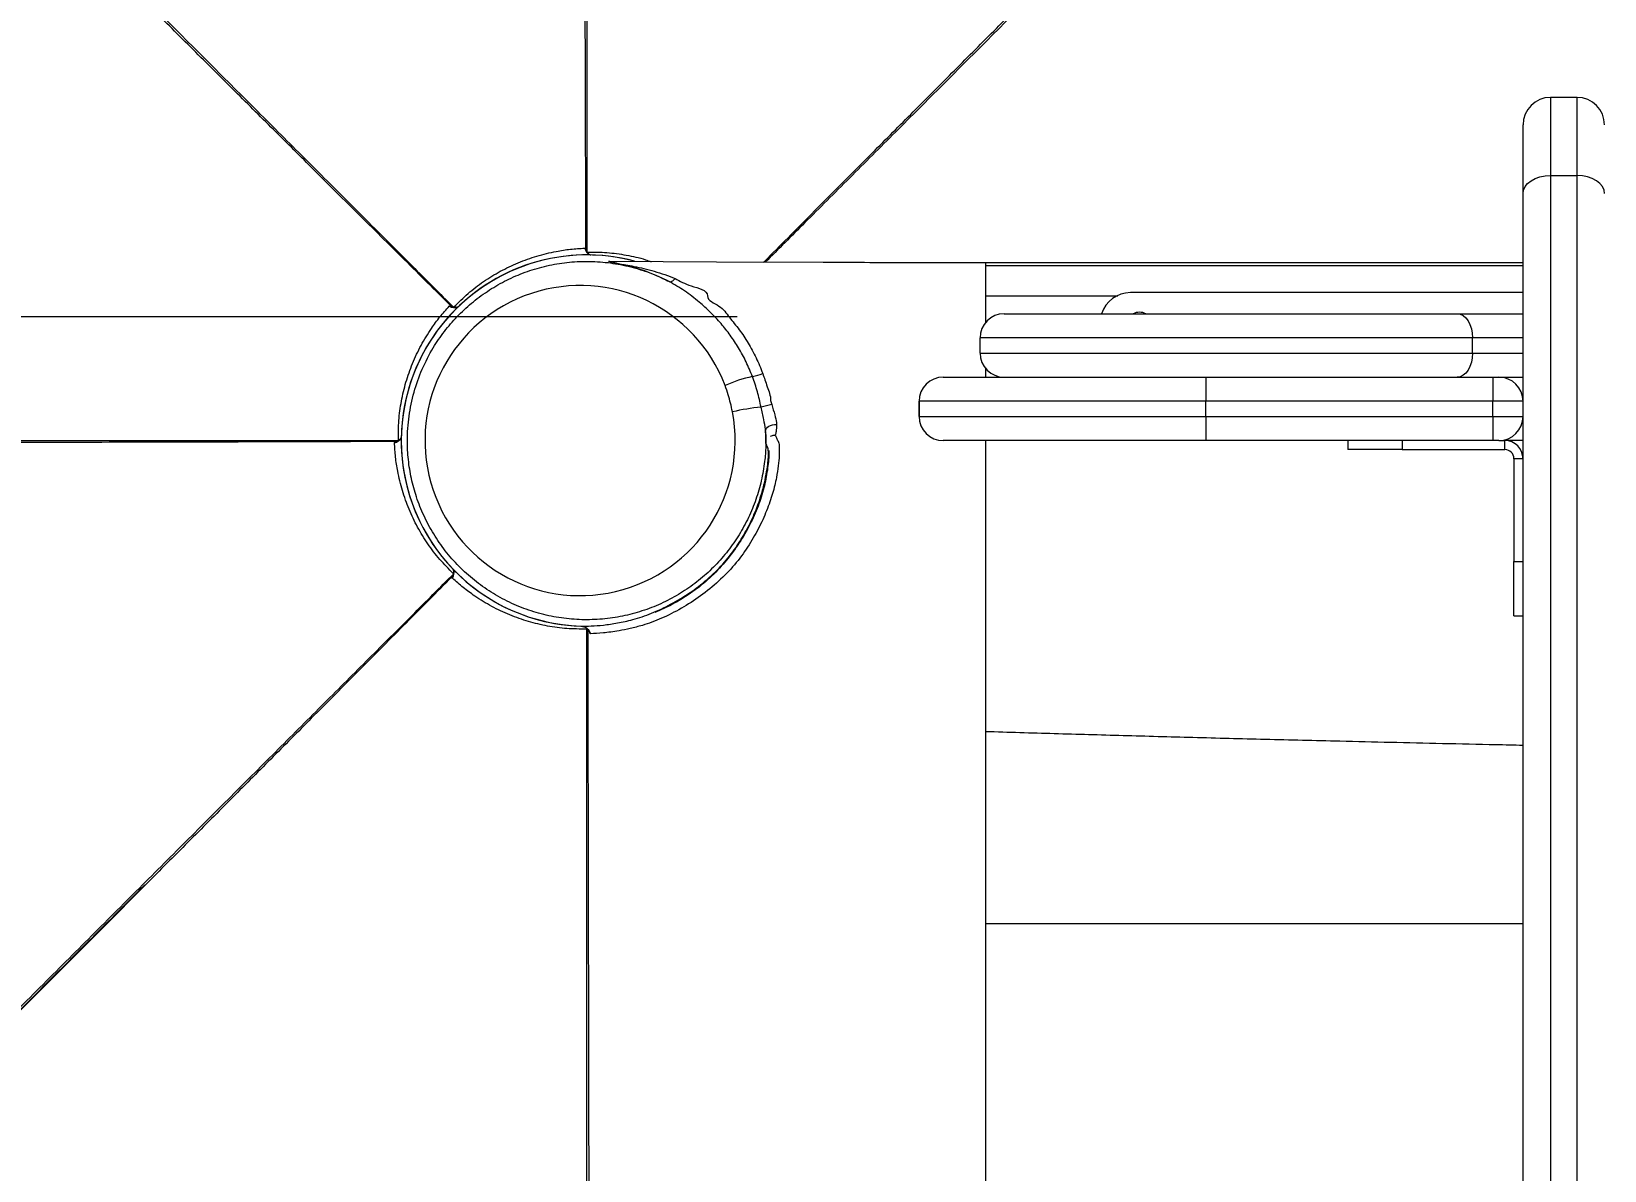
# Model space of a CAD drawing. Header units: millimetres. Extents: x -5906 to 5457, y -5155 to 4356.
# Drawn here: x -2089 to -1568, y 708 to 1085 of the extents above; entities that cross this region are included whole.
import ezdxf

# ---------------------------------------------------------------- set-up
doc = ezdxf.new("R2010")
doc.units = ezdxf.units.MM
for name, color, linetype in [('DIKOM_ОБЪЕКТ', 7, 'Continuous'), ('DIKOM_РАЗМЕР_ЗОНА', 7, 'Continuous'), ('DIKOM_РАЗМЕР_ОБЪЕКТА', 7, 'Continuous')]:
    doc.layers.add(name, color=color, linetype=linetype)
doc.styles.add('style1', font='arial.ttf', dxfattribs={"width": 0.8})
doc.dimstyles.new('1-50', dxfattribs={"dimtxt": 300, "dimasz": 200, "dimexe": 100, "dimexo": 0, "dimgap": 100, "dimtad": 1, "dimtxsty": 'style1', "dimcen": 200, "dimclrd": 7, "dimclre": 7, "dimclrt": 7, "dimadec": 1, "dimazin": 2, "dimtfac": 1, "dimtmove": 0, "dimatfit": 2, "dimfxl": 0, "dimlwd": 25, "dimlwe": 18, "dimarcsym": 0})

# ---------------------------------------------------------------- blocks, each defined once
blk = doc.blocks.new('*D12')
at = {"layer": 'Defpoints', "color": 0, "transparency": 16777216}
for p in [(-2655.47, 990.36), (3456.62, 117.08), (-2655.47, -4466.32)]:
    blk.add_point(p, dxfattribs=at)
at = {"layer": 'DIKOM_РАЗМЕР_ОБЪЕКТА', "color": 7, "lineweight": 18, "transparency": 16777216}
for p, q in [((-2655.47, 990.36), (-2655.47, -4566.32)), ((3456.62, 117.08), (3456.62, -4566.32))]:
    blk.add_line(p, q, dxfattribs=at)
at = {"layer": 'DIKOM_РАЗМЕР_ОБЪЕКТА', "color": 7, "lineweight": 25, "transparency": 16777216}
blk.add_line((3256.62, -4466.32), (-2455.47, -4466.32), dxfattribs=at)
at = {"layer": 'DIKOM_РАЗМЕР_ОБЪЕКТА', "color": 7, "transparency": 16777216}
for points in [[(-2455.47, -4432.98), (-2455.47, -4499.65), (-2655.47, -4466.32)], [(3256.62, -4432.98), (3256.62, -4499.65), (3456.62, -4466.32)]]:
    blk.add_solid(points, dxfattribs=at)
at = {"layer": 'DIKOM_РАЗМЕР_ОБЪЕКТА', "color": 7, "transparency": 16777216, "insert": (400.58, -4213.14), "char_height": 300, "attachment_point": 5, "style": 'style1'}
blk.add_mtext('6100', dxfattribs=at)
blk = doc.blocks.new('*D9')
at = {"layer": 'Defpoints', "color": 0, "transparency": 16777216}
for p in [(744.72, 2856.47), (-4941.75, -2428.92), (82.58, -2428.92)]:
    blk.add_point(p, dxfattribs=at)
at = {"layer": 'DIKOM_РАЗМЕР_ОБЪЕКТА', "color": 7, "lineweight": 18, "transparency": 16777216}
for p, q in [((744.72, 2856.47), (-5041.75, 2856.47)), ((82.58, -2428.92), (-5041.75, -2428.92))]:
    blk.add_line(p, q, dxfattribs=at)
at = {"layer": 'DIKOM_РАЗМЕР_ОБЪЕКТА', "color": 7, "lineweight": 25, "transparency": 16777216}
blk.add_line((-4941.75, 2656.47), (-4941.75, -2228.92), dxfattribs=at)
at = {"layer": 'DIKOM_РАЗМЕР_ОБЪЕКТА', "color": 7, "transparency": 16777216}
for points in [[(-4975.08, 2656.47), (-4908.41, 2656.47), (-4941.75, 2856.47)], [(-4975.08, -2228.92), (-4908.41, -2228.92), (-4941.75, -2428.92)]]:
    blk.add_solid(points, dxfattribs=at)
at = {"layer": 'DIKOM_РАЗМЕР_ОБЪЕКТА', "color": 7, "transparency": 16777216, "insert": (-5195.02, 213.77), "char_height": 300, "attachment_point": 5, "rotation": 90, "style": 'style1'}
blk.add_mtext('5300', dxfattribs=at)
blk = doc.blocks.new('*D10')
at = {"layer": 'Defpoints', "color": 0, "transparency": 16777216}
for p in [(394.72, 4356.47), (-5455.8, -3928.92), (81.76, -3928.92)]:
    blk.add_point(p, dxfattribs=at)
at = {"layer": 'DIKOM_РАЗМЕР_ЗОНА', "color": 7, "lineweight": 18, "transparency": 16777216}
for p, q in [((394.72, 4356.47), (-5555.8, 4356.47)), ((81.76, -3928.92), (-5555.8, -3928.92))]:
    blk.add_line(p, q, dxfattribs=at)
at = {"layer": 'DIKOM_РАЗМЕР_ЗОНА', "color": 7, "lineweight": 25, "transparency": 16777216}
blk.add_line((-5455.8, 4156.47), (-5455.8, -3728.92), dxfattribs=at)
at = {"layer": 'DIKOM_РАЗМЕР_ЗОНА', "color": 7, "transparency": 16777216}
for points in [[(-5489.13, 4156.47), (-5422.46, 4156.47), (-5455.8, 4356.47)], [(-5489.13, -3728.92), (-5422.46, -3728.92), (-5455.8, -3928.92)]]:
    blk.add_solid(points, dxfattribs=at)
at = {"layer": 'DIKOM_РАЗМЕР_ЗОНА', "color": 7, "transparency": 16777216, "insert": (-5709.07, 213.77), "char_height": 300, "attachment_point": 5, "rotation": 90, "style": 'style1'}
blk.add_mtext('8300', dxfattribs=at)

msp = doc.modelspace()

# ---------------------------------------------------------------- linework, layer by layer
at = {"layer": 'DIKOM_ОБЪЕКТ', "color": 7, "linetype": 'Continuous', "lineweight": 15}
for p, q in [((-1577.139, 1063.001), (-1585.939, 1063.001)), ((-1585.939, 1063.001), (-1585.939, 1037.145)), ((-1577.139, 1037.145), (-1577.139, 1063.001)), ((-1595.039, 1031.154), (-1595.039, 1053.901)), ((-1585.939, 1037.145), (-1585.939, 161.536)), ((-1585.939, 1037.145), (-1577.139, 1037.145)), ((-1577.139, 161.536), (-1577.139, 1037.145)), ((-1595.039, 167.526), (-1595.039, 1031.154)), ((-1905.75, 1013.071), (-1905.358, 1012.93)), ((-1904.86, 1011.786), (-1904.774, 1011.399)), ((-1897.459, 1008.639), (-1897.838, 1008.664)), ((-1773.039, 1008.162), (-1773.039, 1007.312)), ((-1773.039, 1007.312), (-1595.039, 1007.272)), ((-1773.039, 997.314), (-1729.227, 997.314)), ((-1773.039, 997.314), (-1773.039, 988.212)), ((-1595.039, 998.34), (-1725.039, 998.34)), ((-1855.277, 990.356), (-2655.468, 990.356)), ((-1950.606, 993.901), (-1950.229, 994.08)), ((-1949.068, 993.623), (-1948.733, 993.409)), ((-1766.848, 991.34), (-1616.819, 991.34)), ((-1616.819, 991.34), (-1595.039, 991.34)), ((-1611.746, 983.34), (-1774.848, 983.34)), ((-1774.848, 978.34), (-1774.848, 983.34)), ((-1611.746, 978.34), (-1611.746, 983.34)), ((-1595.039, 983.34), (-1611.746, 983.34)), ((-1774.848, 978.34), (-1611.746, 978.34)), ((-1611.746, 978.34), (-1595.039, 978.34)), ((-1787.039, 970.34), (-1700.039, 970.34)), ((-1773.039, 973.505), (-1773.039, 970.34)), ((-1700.039, 970.34), (-1605.039, 970.34)), ((-1700.039, 970.34), (-1700.039, 962.34)), ((-1605.039, 970.34), (-1603.039, 970.34)), ((-1605.039, 970.34), (-1605.039, 962.34)), ((-1603.039, 970.34), (-1595.039, 970.34)), ((-1795.039, 962.34), (-1795.039, 957.34)), ((-1795.039, 957.34), (-1795.039, 962.34)), ((-1700.039, 962.34), (-1795.039, 962.34)), ((-1605.039, 962.34), (-1700.039, 962.34)), ((-1700.039, 957.34), (-1700.039, 962.34)), ((-1595.039, 962.34), (-1605.039, 962.34)), ((-1605.039, 957.34), (-1605.039, 962.34)), ((-1795.039, 957.34), (-1700.039, 957.34)), ((-1700.039, 957.34), (-1605.039, 957.34)), ((-1700.039, 957.34), (-1700.039, 949.34)), ((-1605.039, 957.34), (-1595.039, 957.34)), ((-1605.039, 957.34), (-1605.039, 949.34)), ((-1968.769, 948.629), (-1968.629, 949.021)), ((-1967.485, 949.519), (-1967.097, 949.605)), ((-1700.039, 949.34), (-1787.039, 949.34)), ((-1605.039, 949.34), (-1700.039, 949.34)), ((-1653.039, 949.34), (-1653.039, 946.34)), ((-1635.039, 949.34), (-1635.039, 946.34)), ((-1603.039, 949.34), (-1605.039, 949.34)), ((-1603.039, 949.34), (-1601.039, 949.34)), ((-1601.039, 946.34), (-1601.039, 949.34)), ((-1595.039, 949.34), (-1601.039, 949.34)), ((-1844.986, 946.043), (-1844.993, 946.087)), ((-1635.039, 946.34), (-1653.039, 946.34)), ((-1635.039, 946.34), (-1601.039, 946.34)), ((-1595.039, 943.34), (-1598.039, 943.34)), ((-1598.039, 943.34), (-1598.039, 909.34)), ((-1598.039, 891.34), (-1598.039, 909.34)), ((-1598.039, 909.34), (-1595.039, 909.34)), ((-1949.6, 903.773), (-1949.778, 904.15)), ((-1949.322, 905.311), (-1949.108, 905.646)), ((-1949.221, 905.251), (-1949.322, 905.311)), ((-1598.039, 891.34), (-1595.039, 891.34)), ((-1773.039, 789.34), (-1595.039, 789.34))]:
    msp.add_line(p, q, dxfattribs=at)
at = {"layer": 'DIKOM_ОБЪЕКТ', "color": 7, "linetype": 'Continuous', "lineweight": 15, "flags": 128}
for points in [[(-1595.039, 1031.154), (-1594.864, 1032.323), (-1594.346, 1033.447), (-1593.505, 1034.482), (-1592.373, 1035.39), (-1590.994, 1036.135), (-1589.421, 1036.689), (-1587.714, 1037.03), (-1585.939, 1037.145)], [(-1568.039, 1031.154), (-1568.214, 1032.323), (-1568.731, 1033.447), (-1569.572, 1034.482), (-1570.704, 1035.39), (-1572.083, 1036.135), (-1573.656, 1036.689), (-1575.363, 1037.03), (-1577.139, 1037.145)], [(-1826.805, 1008.321), (-1862.132, 1008.478), (-1897.459, 1008.639)], [(-1595.039, 1008.162), (-1630.039, 1008.162), (-1646.485, 1008.162), (-1702.485, 1008.162), (-1758.485, 1008.162), (-1772.485, 1008.162)], [(-1877.825, 1002.032), (-1877.62, 1001.965), (-1877.39, 1001.957), (-1877.14, 1002.007), (-1876.875, 1002.116), (-1876.601, 1002.279), (-1876.324, 1002.494), (-1876.049, 1002.756), (-1875.783, 1003.06)], [(-1616.819, 991.34), (-1615.829, 991.187), (-1614.877, 990.731), (-1614, 989.992), (-1613.232, 988.997), (-1612.601, 987.785), (-1612.132, 986.402), (-1611.843, 984.901), (-1611.746, 983.34)], [(-1611.746, 978.34), (-1611.843, 976.78), (-1612.132, 975.279), (-1612.601, 973.896), (-1613.232, 972.683), (-1614, 971.688), (-1614.877, 970.949), (-1615.829, 970.494), (-1616.819, 970.34)], [(-1845.867, 952.395), (-1845.812, 952.869), (-1845.608, 953.328), (-1845.265, 953.746), (-1844.801, 954.104), (-1844.239, 954.384), (-1843.607, 954.57), (-1842.938, 954.654), (-1842.266, 954.631)], [(-2051.119, 802.291), (-2065.172, 788.186), (-2079.306, 774.005), (-2093.483, 759.783)]]:
    msp.add_lwpolyline(points, dxfattribs=at)
at = {"layer": 'DIKOM_ОБЪЕКТ', "color": 7, "linetype": 'Continuous', "lineweight": 15}
for centre, radius, start, end in [((-1585.939, 1053.901), 9.1, 90, 180), ((-1577.139, 1053.901), 9.1, 0, 90), ((-1905.039, 949.34), 61.489, 75.13344, 180), ((-1905.039, 949.34), 61.489, 75.1044, 268.15381), ((-1902.821, 1013.539), 2.966, 189.08658, 246.38645), ((-1725.039, 988.34), 10, 90, 162.5424), ((-1948.866, 996.303), 2.966, 234.07649, 291.39471), ((-1766.848, 983.34), 8, 90, 180), ((-1722.039, 987.34), 4.5, 62.73396, 117.26604), ((-1766.848, 978.34), 8, 180, 270), ((-1840.68, 925.362), 46.166, 101.91901, 113.79003), ((-1853.37, 986.468), 16.245, 281.19913, 293.82773), ((-1787.039, 962.34), 8, 90, 180), ((-1603.039, 962.34), 8, 0, 90), ((-1837.763, 871.161), 89.776, 96.14134, 102.26894), ((-1835.061, 918.198), 43.98, 101.48173, 106.24838), ((-1787.039, 957.34), 8, 180, 270), ((-1603.039, 957.34), 8, 270, 0), ((-1969.236, 951.556), 2.964, 279.06676, 336.40679), ((-1905.039, 949.34), 61.489, 180, 268.15381), ((-1601.039, 943.34), 6, 0, 90), ((-1601.039, 943.34), 3, 0, 90), ((-1952.001, 905.513), 2.965, 324.0725, 21.39497)]:
    msp.add_arc(centre, radius, start, end, dxfattribs=at)
msp.add_ellipse((-1907.296, 949.34), major_axis=(51.351, 0), ratio=0.9999981, start_param=0.3636415, end_param=6.4701759, dxfattribs=at)
for points, knots in [([(-1905.039, 1617.192), (-1905.039, 1612.335), (-1905.039, 1602.548), (-1905.039, 1586.783), (-1905.039, 1570.099), (-1905.039, 1552.441), (-1905.039, 1533.858), (-1905.039, 1514.381), (-1905.039, 1494.058), (-1905.039, 1472.94), (-1905.039, 1451.09), (-1905.039, 1428.576), (-1905.039, 1405.474), (-1905.039, 1381.867), (-1905.039, 1357.841), (-1905.039, 1333.489), (-1905.039, 1308.905), (-1905.039, 1284.185), (-1905.039, 1259.426), (-1905.039, 1234.724), (-1905.039, 1210.175), (-1905.039, 1185.868), (-1905.039, 1162.03), (-1905.039, 1138.737), (-1905.039, 1116.054), (-1905.039, 1093.908), (-1905.039, 1072.354), (-1905.039, 1051.458), (-1905.039, 1031.221), (-1905.039, 1018.202), (-1905.039, 1011.741)], [0, 0, 0, 0, 0.03337254, 0.06725844, 0.1016325, 0.13646653, 0.17172949, 0.20738756, 0.24340452, 0.27974129, 0.31635687, 0.35320809, 0.3902499, 0.4274361, 0.46471903, 0.50205058, 0.53938217, 0.57666513, 0.61385123, 0.65089309, 0.6877443, 0.72435988, 0.76069665, 0.79607992, 0.83111747, 0.86577499, 0.9000202, 0.93382359, 0.96715827, 1, 1, 1, 1]), ([(-2377.281, 1421.583), (-2373.847, 1418.149), (-2366.927, 1411.228), (-2355.779, 1400.081), (-2343.981, 1388.283), (-2331.495, 1375.797), (-2318.355, 1362.657), (-2304.583, 1348.885), (-2290.212, 1334.514), (-2275.28, 1319.581), (-2259.829, 1304.131), (-2243.91, 1288.211), (-2227.574, 1271.876), (-2210.881, 1255.183), (-2193.893, 1238.194), (-2176.673, 1220.975), (-2159.289, 1203.591), (-2141.81, 1186.111), (-2124.303, 1168.604), (-2106.836, 1151.137), (-2089.477, 1133.778), (-2072.289, 1116.59), (-2055.433, 1099.735), (-2038.963, 1083.264), (-2022.923, 1067.225), (-2007.264, 1051.565), (-1992.023, 1036.324), (-1977.247, 1021.549), (-1962.937, 1007.239), (-1953.731, 998.033), (-1949.162, 993.464)], [0, 0, 0, 0, 0.0333724, 0.0672584, 0.1016325, 0.1364663, 0.1717294, 0.2073875, 0.2434044, 0.2797411, 0.3163569, 0.353208, 0.3902498, 0.4274359, 0.4647188, 0.5020504, 0.5393821, 0.576665, 0.6138511, 0.650893, 0.6877441, 0.7243597, 0.7606965, 0.7960797, 0.8311174, 0.8657748, 0.90002, 0.9338235, 0.9671581, 1, 1, 1, 1]), ([(-1432.796, 1421.583), (-1436.23, 1418.149), (-1443.151, 1411.228), (-1454.298, 1400.081), (-1466.096, 1388.283), (-1478.582, 1375.797), (-1491.722, 1362.657), (-1505.494, 1348.885), (-1519.865, 1334.514), (-1534.798, 1319.581), (-1550.248, 1304.131), (-1566.168, 1288.211), (-1582.503, 1271.876), (-1599.196, 1255.183), (-1616.185, 1238.194), (-1633.404, 1220.975), (-1650.788, 1203.591), (-1668.268, 1186.111), (-1685.775, 1168.604), (-1703.242, 1151.137), (-1720.601, 1133.778), (-1737.789, 1116.59), (-1754.644, 1099.735), (-1771.115, 1083.264), (-1787.154, 1067.225), (-1802.816, 1051.564), (-1818.049, 1036.33), (-1832.453, 1021.926), (-1841.618, 1012.761), (-1845.973, 1008.406)], [0, 0, 0, 0, 0.0346035, 0.0697393, 0.1053812, 0.1415001, 0.1780636, 0.2150371, 0.2523824, 0.2900596, 0.3280257, 0.3662362, 0.4046443, 0.4432021, 0.4818602, 0.5205688, 0.5592773, 0.5979354, 0.6364931, 0.6749013, 0.7131117, 0.751078, 0.7887551, 0.8254432, 0.8617732, 0.8977092, 0.9332174, 0.9682677, 1, 1, 1, 1]), ([(-1905.358, 1012.93), (-1905.38, 1020.054), (-1905.425, 1034.307), (-1905.491, 1056.372), (-1905.548, 1077.608), (-1905.599, 1097.931), (-1905.646, 1117.243), (-1905.68, 1136.819), (-1905.724, 1149.962), (-1905.724, 1156.61), (-1905.724, 1156.614)], [0, 0, 0, 0, 0.15776526, 0.31563333, 0.47340465, 0.60481387, 0.73622288, 0.86801666, 0.99992348, 1, 1, 1, 1]), ([(-1950.229, 994.08), (-1955.282, 999.101), (-1965.392, 1009.148), (-1981.041, 1024.704), (-1996.098, 1039.679), (-2010.504, 1054.014), (-2024.196, 1067.635), (-2038.05, 1081.46), (-2047.406, 1090.704), (-2052.085, 1095.418), (-2052.088, 1095.42)], [0, 0, 0, 0, 0.1577647, 0.3156332, 0.4734046, 0.6048139, 0.7362234, 0.8680166, 0.9999238, 1, 1, 1, 1]), ([(-1846.507, 1008.409), (-1846.056, 1008.862), (-1840.558, 1014.395), (-1829.655, 1025.363), (-1814.704, 1040.395), (-1800.365, 1054.807), (-1786.74, 1068.493), (-1772.935, 1082.367), (-1763.641, 1091.673), (-1758.961, 1096.387), (-1758.959, 1096.39)], [0, 0, 0, 0, 0.0164717, 0.2008238, 0.3850633, 0.5385172, 0.6919716, 0.8458747, 0.999911, 1, 1, 1, 1]), ([(-1949.068, 993.623), (-1947.536, 995.136), (-1944.473, 998.164), (-1939.3, 1002.083), (-1933.754, 1005.505), (-1927.838, 1008.336), (-1921.629, 1010.558), (-1915.813, 1011.969), (-1910.501, 1012.79), (-1907.334, 1012.977), (-1905.75, 1013.071)], [0, 0, 0, 0, 0.1337419, 0.2675184, 0.4012603, 0.536243, 0.6712618, 0.8062439, 0.9030953, 1, 1, 1, 1]), ([(-1904.427, 1011.15), (-1904.566, 1011.262), (-1904.925, 1011.554), (-1905.285, 1012.191), (-1905.333, 1012.684), (-1905.358, 1012.93)], [0, 0, 0, 0, 0.239009, 0.6193218, 1, 1, 1, 1]), ([(-1905.039, 1011.741), (-1905.039, 1011.741), (-1905.039, 1011.741), (-1904.949, 1011.764), (-1904.86, 1011.786)], [0, 0, 0, 0, 0.0000991, 1, 1, 1, 1]), ([(-1904.86, 1011.786), (-1902.706, 1011.776), (-1898.397, 1011.755), (-1891.98, 1010.832), (-1887.072, 1009.785), (-1884.395, 1008.81), (-1883.757, 1008.577)], [0, 0, 0, 0, 0.3018124, 0.6037023, 0.9055138, 1, 1, 1, 1]), ([(-1903.761, 1010.762), (-1903.842, 1010.784), (-1904.108, 1010.856), (-1904.35, 1011.035), (-1904.431, 1011.113), (-1904.447, 1011.128)], [0, 0, 0, 0, 0.2606311, 0.8543514, 1, 1, 1, 1]), ([(-1845.867, 952.395), (-1845.822, 950.731), (-1845.732, 947.402), (-1846.166, 941.922), (-1847.187, 936.011), (-1848.987, 929.778), (-1851.444, 923.774), (-1854.554, 918.084), (-1858.254, 912.768), (-1862.521, 907.86), (-1867.329, 903.443), (-1872.61, 899.561), (-1878.318, 896.255), (-1884.405, 893.601), (-1890.792, 891.627), (-1897.399, 890.365), (-1904.153, 889.874), (-1910.968, 890.152), (-1917.73, 891.203), (-1924.347, 893.05), (-1930.738, 895.653), (-1936.783, 898.968), (-1942.389, 902.973), (-1947.498, 907.588), (-1952.024, 912.732), (-1955.894, 918.343), (-1959.092, 924.317), (-1961.545, 930.485), (-1963.248, 936.747), (-1964.259, 943.005), (-1964.637, 949.931), (-1964.114, 957.446), (-1962.472, 965.393), (-1959.755, 973.02), (-1956.288, 979.743), (-1952.313, 985.542), (-1948.078, 990.476), (-1943.313, 994.945), (-1938.053, 998.868), (-1932.37, 1002.205), (-1926.316, 1004.92), (-1919.947, 1006.939), (-1913.345, 1008.243), (-1906.601, 1008.805), (-1899.796, 1008.575), (-1893.016, 1007.57), (-1887.093, 1005.974), (-1882.028, 1004.09), (-1879.226, 1002.718), (-1877.825, 1002.032)], [0, 0, 0, 0, 0.0158086, 0.0316173, 0.0521445, 0.0727372, 0.0932662, 0.1139122, 0.1346225, 0.1552708, 0.1763552, 0.1975037, 0.2185908, 0.2402574, 0.2619916, 0.2836601, 0.3058159, 0.3280417, 0.3501975, 0.3725257, 0.3949257, 0.4172512, 0.4393364, 0.4614938, 0.4835755, 0.5051081, 0.5267121, 0.5482422, 0.5682754, 0.5883687, 0.6084011, 0.6340507, 0.6597007, 0.6853431, 0.7109867, 0.7317732, 0.7526236, 0.7734125, 0.7946726, 0.8159977, 0.83726, 0.8591016, 0.8810101, 0.9028528, 0.9251051, 0.9474279, 0.9696793, 0.9848394, 1, 1, 1, 1]), ([(-1877.825, 1002.032), (-1879.992, 1003.062), (-1884.324, 1005.123), (-1889.406, 1006.665), (-1892.647, 1007.433), (-1894.05, 1007.719), (-1894.779, 1007.864), (-1894.828, 1007.888), (-1895.035, 1007.985), (-1896.236, 1008.3), (-1897.283, 1008.538), (-1897.838, 1008.664)], [0, 0, 0, 0, 0.1148084, 0.2295836, 0.277924, 0.3074679, 0.3252054, 0.3609363, 0.3968449, 0.6800842, 1, 1, 1, 1]), ([(-1897.814, 1008.662), (-1897.818, 1008.662), (-1897.826, 1008.663), (-1897.834, 1008.664), (-1897.838, 1008.664)], [0, 0, 0, 0, 0.4940944, 1, 1, 1, 1]), ([(-1897.838, 1008.664), (-1897.835, 1008.664), (-1897.831, 1008.664), (-1897.827, 1008.663), (-1897.825, 1008.663)], [0, 0, 0, 0, 0.6817341, 1, 1, 1, 1]), ([(-1897.459, 1008.639), (-1896.821, 1008.496), (-1895.613, 1008.225), (-1894.886, 1008.026), (-1894.1, 1007.791), (-1894.1, 1007.791), (-1894.1, 1007.791)], [0, 0, 0, 0, 0.4760873, 0.9012327, 0.9999988, 1, 1, 1, 1]), ([(-1894.1, 1007.791), (-1894.1, 1007.791), (-1894.1, 1007.791), (-1893.932, 1007.771), (-1893.35, 1007.69), (-1891.786, 1007.458), (-1888.224, 1006.831), (-1882.737, 1005.581), (-1878.101, 1003.9), (-1875.783, 1003.06)], [0, 0, 0, 0, 0.0000025, 0.014572, 0.0622581, 0.14768, 0.2930847, 0.6465103, 1, 1, 1, 1]), ([(-1773.042, 1008.162), (-1777.072, 1008.169), (-1785.808, 1008.185), (-1799.19, 1008.219), (-1813.133, 1008.264), (-1822.247, 1008.302), (-1826.805, 1008.321)], [0, 0, 0, 0, 0.2220951, 0.4813976, 0.7407013, 1, 1, 1, 1]), ([(-1773.039, 1008.162), (-1773.039, 1008.162), (-1773.04, 1008.162), (-1773.041, 1008.162), (-1773.042, 1008.162)], [0, 0, 0, 0, 0.3333079, 1, 1, 1, 1]), ([(-1772.485, 1008.162), (-1772.486, 1008.162), (-1772.67, 1008.162), (-1772.855, 1008.162), (-1773.039, 1008.162)], [0, 0, 0, 0, 0.003876, 1, 1, 1, 1]), ([(-1773.039, 1007.312), (-1773.039, 1007.264), (-1773.039, 1007.168), (-1773.039, 1006.556), (-1773.039, 1005.62), (-1773.039, 1004.367), (-1773.039, 1002.849), (-1773.039, 1001.125), (-1773.039, 999.255), (-1773.039, 997.961), (-1773.039, 997.314)], [0, 0, 0, 0, 0.1250053, 0.25, 0.3749971, 0.4999993, 0.6250022, 0.7499994, 0.8749949, 1, 1, 1, 1]), ([(-1850.215, 970.532), (-1850.882, 972.166), (-1852.223, 975.447), (-1854.73, 980.004), (-1857.52, 984.245), (-1860.61, 988.171), (-1864.038, 991.849), (-1868.117, 995.491), (-1872.707, 999.077), (-1876.105, 1001.039), (-1877.825, 1002.032)], [0, 0, 0, 0, 0.1209917, 0.2430109, 0.3570619, 0.4711167, 0.5885464, 0.7059786, 0.8512584, 1, 1, 1, 1]), ([(-1875.783, 1003.06), (-1874.261, 1002.162), (-1871.183, 1000.347), (-1865.106, 999.281), (-1865.106, 997.314), (-1865.106, 997.314)], [0, 0, 0, 0, 0.4947677, 0.9999974, 1, 1, 1, 1]), ([(-1865.106, 997.314), (-1865.106, 997.314), (-1865.106, 995.632), (-1860.689, 994.227), (-1857.935, 990.111), (-1854.484, 986.113), (-1851.58, 981.607), (-1848.915, 976.799), (-1847.512, 973.343), (-1846.807, 971.607)], [0, 0, 0, 0, 0.0000009, 0.1607505, 0.3215022, 0.4868299, 0.6521525, 0.8253237, 1, 1, 1, 1]), ([(-1967.485, 949.519), (-1967.472, 951.673), (-1967.446, 955.98), (-1966.56, 962.409), (-1965.058, 968.75), (-1962.877, 974.935), (-1960.057, 980.896), (-1956.943, 986.006), (-1953.767, 990.344), (-1951.66, 992.715), (-1950.606, 993.901)], [0, 0, 0, 0, 0.1337421, 0.2675186, 0.4012604, 0.5362431, 0.6712613, 0.8062438, 0.9030953, 1, 1, 1, 1]), ([(-1948.313, 993.479), (-1948.49, 993.46), (-1948.95, 993.412), (-1949.655, 993.609), (-1950.038, 993.923), (-1950.229, 994.08)], [0, 0, 0, 0, 0.2389907, 0.6193117, 1, 1, 1, 1]), ([(-1949.162, 993.464), (-1949.162, 993.464), (-1949.162, 993.554), (-1949.115, 993.588), (-1949.068, 993.623)], [0, 0, 0, 0, 0.0001108, 1, 1, 1, 1]), ([(-1947.309, 993.812), (-1947.467, 993.717), (-1947.791, 993.524), (-1948.176, 993.451), (-1948.289, 993.449), (-1948.311, 993.449)], [0, 0, 0, 0, 0.4333612, 0.8883442, 1, 1, 1, 1]), ([(-1847.367, 960.422), (-1847.552, 961.277), (-1847.921, 962.989), (-1848.755, 966.391), (-1849.63, 968.873), (-1850.215, 970.532)], [0, 0, 0, 0, 0.24886651, 0.49800809, 1, 1, 1, 1]), ([(-1846.807, 971.607), (-1846.338, 970.139), (-1845.396, 967.193), (-1844.187, 964.216), (-1844.187, 962.648), (-1844.187, 962.648)], [0, 0, 0, 0, 0.4985095, 0.9999936, 1, 1, 1, 1]), ([(-1856.84, 958.886), (-1857.255, 960.782), (-1857.902, 963.744), (-1858.932, 966.583), (-1859.303, 967.605)], [0, 0, 0, 0, 0.6401697, 1, 1, 1, 1]), ([(-1845.867, 952.395), (-1845.887, 952.648), (-1845.98, 953.845), (-1846.503, 956.508), (-1847.06, 959.032), (-1847.367, 960.422)], [0, 0, 0, 0, 0.10749468, 0.50869732, 1, 1, 1, 1]), ([(-1844.187, 962.648), (-1844.187, 962.648), (-1844.187, 962.185), (-1844.001, 961.742), (-1843.816, 961.298)], [0, 0, 0, 0, 0.0000429, 1, 1, 1, 1]), ([(-1843.816, 961.298), (-1843.478, 960.142), (-1842.85, 957.997), (-1842.316, 955.802), (-1842.275, 954.843), (-1842.266, 954.631)], [0, 0, 0, 0, 0.47639451, 0.8841407, 1, 1, 1, 1]), ([(-1842.266, 954.631), (-1842.283, 953.792), (-1842.307, 952.543), (-1842.486, 951.627), (-1842.568, 951.325), (-1842.693, 951.265), (-1842.693, 951.265), (-1842.693, 951.265)], [0, 0, 0, 0, 0.4580327, 0.6817854, 0.9053453, 0.999993, 1, 1, 1, 1]), ([(-2572.89, 949.34), (-2568.034, 949.34), (-2558.246, 949.34), (-2542.482, 949.34), (-2525.797, 949.34), (-2508.139, 949.34), (-2489.557, 949.34), (-2470.08, 949.34), (-2449.756, 949.34), (-2428.639, 949.34), (-2406.788, 949.34), (-2384.274, 949.34), (-2361.173, 949.34), (-2337.565, 949.34), (-2313.54, 949.34), (-2289.188, 949.34), (-2264.604, 949.34), (-2239.884, 949.34), (-2215.125, 949.34), (-2190.423, 949.34), (-2165.873, 949.34), (-2141.566, 949.34), (-2117.729, 949.34), (-2094.436, 949.34), (-2071.753, 949.34), (-2049.606, 949.34), (-2028.053, 949.34), (-2007.157, 949.34), (-1986.919, 949.34), (-1973.9, 949.34), (-1967.439, 949.34)], [0, 0, 0, 0, 0.03337251, 0.06725857, 0.10163262, 0.13646652, 0.17172937, 0.20738759, 0.24340455, 0.27974132, 0.31635698, 0.35320787, 0.39024993, 0.42743596, 0.46471898, 0.50205046, 0.53938204, 0.57666491, 0.61385109, 0.65089304, 0.68774426, 0.72435974, 0.76069678, 0.79607969, 0.83111742, 0.86577508, 0.90002012, 0.93382347, 0.96715827, 1, 1, 1, 1]), ([(-1968.629, 949.021), (-1975.753, 948.999), (-1990.005, 948.954), (-2012.071, 948.888), (-2033.306, 948.831), (-2053.63, 948.78), (-2072.941, 948.735), (-2092.519, 948.691), (-2105.659, 948.672), (-2112.309, 948.655), (-2112.313, 948.655)], [0, 0, 0, 0, 0.1577649, 0.3156343, 0.4734038, 0.604814, 0.7362233, 0.8680164, 0.9999227, 1, 1, 1, 1]), ([(-1949.322, 905.311), (-1950.835, 906.842), (-1953.862, 909.906), (-1957.782, 915.079), (-1961.204, 920.625), (-1964.035, 926.541), (-1966.256, 932.75), (-1967.667, 938.566), (-1968.489, 943.878), (-1968.676, 947.045), (-1968.769, 948.629)], [0, 0, 0, 0, 0.1337417, 0.2675185, 0.4012601, 0.536243, 0.6712615, 0.8062436, 0.9030951, 1, 1, 1, 1]), ([(-1966.849, 949.952), (-1966.961, 949.813), (-1967.252, 949.454), (-1967.89, 949.094), (-1968.382, 949.046), (-1968.629, 949.021)], [0, 0, 0, 0, 0.2390347, 0.6193343, 1, 1, 1, 1]), ([(-1967.439, 949.34), (-1967.439, 949.34), (-1967.439, 949.43), (-1967.462, 949.475), (-1967.485, 949.519)], [0, 0, 0, 0, 0.0001108, 1, 1, 1, 1]), ([(-1841.998, 949.587), (-1841.998, 949.587), (-1841.998, 949.587), (-1841.475, 948.968), (-1841.345, 947.154), (-1841.324, 944.434), (-1841.615, 941.042), (-1842.248, 936.873), (-1843.445, 931.901), (-1845.422, 926.146), (-1848.141, 920.13), (-1851.657, 914.07), (-1856.031, 908.134), (-1861.341, 902.639), (-1867.332, 897.788), (-1873.736, 893.655), (-1880.29, 890.343), (-1885.999, 888.257), (-1890.706, 887.048), (-1895.137, 886.165), (-1899.789, 885.575), (-1902.532, 885.432), (-1903.904, 885.36)], [0, 0, 0, 0, 0.0000003, 0.0470275, 0.0942676, 0.1417203, 0.1892144, 0.2364557, 0.2934884, 0.3507173, 0.4080165, 0.4652393, 0.522267, 0.5795203, 0.6369899, 0.6945297, 0.7519677, 0.8091949, 0.8466221, 0.8840496, 0.9420267, 1, 1, 1, 1]), ([(-1844.978, 946.044), (-1845, 946.262), (-1845.055, 946.808), (-1845.351, 947.452), (-1845.494, 948.231), (-1845.702, 948.159), (-1845.734, 948.163), (-1845.746, 948.757), (-1845.76, 949.629), (-1845.786, 950.819), (-1845.84, 951.87), (-1845.867, 952.395)], [0, 0, 0, 0, 0.0675129, 0.1690499, 0.8292399, 0.8743372, 0.9193648, 0.9396705, 0.959988, 0.9799954, 1, 1, 1, 1]), ([(-1844.231, 950.746), (-1844.231, 950.746), (-1844.24, 950.741), (-1844.2, 950.765), (-1844.09, 950.827), (-1843.809, 950.962), (-1843.325, 951.133), (-1842.893, 951.137), (-1842.667, 951.14)], [0, 0, 0, 0, 0.0073401, 0.0916382, 0.1913308, 0.3476977, 0.6598101, 1, 1, 1, 1]), ([(-1842.693, 951.265), (-1842.693, 951.265), (-1842.693, 951.265), (-1842.505, 950.806), (-1842.353, 950.44), (-1842.198, 950.069), (-1841.998, 949.587), (-1841.998, 949.587), (-1841.998, 949.587)], [0, 0, 0, 0, 0.0000005, 0.1550691, 0.4835172, 0.8119733, 0.9999994, 1, 1, 1, 1]), ([(-1773.039, 949.34), (-1773.039, 949.293), (-1773.039, 949.061), (-1773.039, 947.858), (-1773.039, 945.71), (-1773.039, 942.725), (-1773.039, 938.991), (-1773.039, 934.502), (-1773.039, 929.278), (-1773.039, 923.338), (-1773.039, 916.702), (-1773.039, 909.396), (-1773.039, 901.444), (-1773.039, 892.876), (-1773.039, 883.724), (-1773.039, 874.011), (-1773.039, 863.812), (-1773.039, 856.612), (-1773.039, 853.013)], [0, 0, 0, 0, 0.0168326, 0.0823771, 0.1479216, 0.2134661, 0.2790106, 0.3445551, 0.4100996, 0.4756441, 0.5411886, 0.6067331, 0.6722776, 0.737822, 0.8033666, 0.8689111, 0.9344555, 1, 1, 1, 1]), ([(-1907.02, 887.883), (-1905.927, 887.888), (-1903.739, 887.898), (-1899.606, 888.191), (-1894.98, 888.841), (-1889.638, 890.003), (-1883.659, 892.007), (-1877.283, 894.99), (-1871.02, 898.755), (-1865.138, 903.219), (-1859.92, 908.311), (-1855.624, 913.834), (-1852.172, 919.462), (-1849.482, 925.063), (-1847.498, 930.403), (-1846.21, 935.281), (-1845.457, 939.256), (-1845.047, 942.216), (-1844.904, 944.353), (-1844.916, 945.584), (-1844.965, 945.951), (-1844.978, 946.044)], [0, 0, 0, 0, 0.049875, 0.0998543, 0.1498394, 0.1997224, 0.256795, 0.3140648, 0.3714211, 0.428702, 0.4857843, 0.5419464, 0.5982896, 0.6547087, 0.7110663, 0.7672403, 0.8206098, 0.8741323, 0.927874, 0.9817679, 1, 1, 1, 1]), ([(-1844.751, 946.08), (-1844.77, 945.289), (-1844.827, 942.892), (-1845.426, 938.159), (-1846.702, 932.238), (-1848.841, 926.085), (-1851.77, 919.954), (-1855.456, 913.952), (-1859.835, 908.293), (-1864.95, 903.104), (-1870.681, 898.67), (-1876.695, 894.969), (-1880.56, 893.241), (-1882.491, 892.377)], [0, 0, 0, 0, 0.0479821, 0.1454396, 0.2424846, 0.3356298, 0.4290798, 0.5226445, 0.6160914, 0.709234, 0.8061214, 0.9031306, 1, 1, 1, 1]), ([(-1949.359, 906.783), (-1949.323, 906.719), (-1949.192, 906.49), (-1949.151, 906.203), (-1949.148, 906.09), (-1949.148, 906.068)], [0, 0, 0, 0, 0.2338339, 0.8490764, 1, 1, 1, 1]), ([(-2377.281, 477.098), (-2373.847, 480.532), (-2366.927, 487.453), (-2355.779, 498.6), (-2343.981, 510.398), (-2331.495, 522.884), (-2318.355, 536.024), (-2304.583, 549.796), (-2290.212, 564.167), (-2275.28, 579.099), (-2259.829, 594.55), (-2243.91, 610.47), (-2227.574, 626.805), (-2210.881, 643.498), (-2193.893, 660.486), (-2176.673, 677.706), (-2159.289, 695.089), (-2141.81, 712.569), (-2124.303, 730.076), (-2106.836, 747.543), (-2089.477, 764.902), (-2072.289, 782.09), (-2055.433, 798.946), (-2038.963, 815.416), (-2022.923, 831.456), (-2007.264, 847.115), (-1992.023, 862.356), (-1977.247, 877.132), (-1962.937, 891.442), (-1953.731, 900.648), (-1949.162, 905.216)], [0, 0, 0, 0, 0.0333724, 0.0672584, 0.1016325, 0.1364663, 0.1717295, 0.2073874, 0.2434044, 0.2797412, 0.3163568, 0.353208, 0.3902499, 0.4274359, 0.4647189, 0.5020504, 0.5393821, 0.576665, 0.6138511, 0.6508931, 0.6877442, 0.7243597, 0.7606965, 0.7960797, 0.8311174, 0.8657748, 0.90002, 0.9338235, 0.9671581, 1, 1, 1, 1]), ([(-1949.778, 904.15), (-1954.8, 899.097), (-1964.846, 888.987), (-1980.402, 873.338), (-1995.378, 858.281), (-2009.712, 843.874), (-2023.338, 830.189), (-2037.14, 816.308), (-2046.443, 807.018), (-2051.116, 802.293), (-2051.119, 802.291)], [0, 0, 0, 0, 0.1577649, 0.3156332, 0.4734047, 0.6048136, 0.7362227, 0.8680161, 0.9999237, 1, 1, 1, 1]), ([(-1949.177, 906.066), (-1949.159, 905.889), (-1949.111, 905.429), (-1949.307, 904.724), (-1949.621, 904.341), (-1949.778, 904.15)], [0, 0, 0, 0, 0.2390337, 0.6193321, 1, 1, 1, 1]), ([(-1905.218, 886.894), (-1907.371, 886.907), (-1911.678, 886.933), (-1918.107, 887.819), (-1924.449, 889.321), (-1930.633, 891.502), (-1936.595, 894.322), (-1941.705, 897.437), (-1946.042, 900.612), (-1948.414, 902.719), (-1949.6, 903.773)], [0, 0, 0, 0, 0.1337419, 0.2675183, 0.4012602, 0.5362429, 0.6712614, 0.8062435, 0.9030952, 1, 1, 1, 1]), ([(-1907.02, 887.882), (-1907.019, 887.883), (-1906.677, 887.895), (-1905.99, 887.734), (-1905.092, 887.258), (-1904.438, 886.617), (-1904.239, 886.108), (-1904.161, 885.91)], [0, 0, 0, 0, 0.0006484, 0.2790822, 0.5569068, 0.8278286, 1, 1, 1, 1]), ([(-1907.02, 887.883), (-1906.643, 887.836), (-1905.892, 887.743), (-1904.917, 887.163), (-1904.188, 886.349), (-1903.995, 885.679), (-1903.904, 885.36)], [0, 0, 0, 0, 0.2624592, 0.5226512, 0.7730007, 1, 1, 1, 1]), ([(-1905.039, 886.94), (-1905.039, 886.94), (-1905.039, 886.85), (-1905.128, 886.872), (-1905.218, 886.894)], [0, 0, 0, 0, 0.0001108, 1, 1, 1, 1]), ([(-1905.039, 281.489), (-1905.039, 286.345), (-1905.039, 296.133), (-1905.039, 311.897), (-1905.039, 328.582), (-1905.039, 346.24), (-1905.039, 364.822), (-1905.039, 384.299), (-1905.039, 404.623), (-1905.039, 425.74), (-1905.039, 447.591), (-1905.039, 470.105), (-1905.039, 493.206), (-1905.039, 516.814), (-1905.039, 540.839), (-1905.039, 565.191), (-1905.039, 589.775), (-1905.039, 614.495), (-1905.039, 639.254), (-1905.039, 663.956), (-1905.039, 688.506), (-1905.039, 712.813), (-1905.039, 736.65), (-1905.039, 759.943), (-1905.039, 782.626), (-1905.039, 804.772), (-1905.039, 826.326), (-1905.039, 847.222), (-1905.039, 867.459), (-1905.039, 880.479), (-1905.039, 886.94)], [0, 0, 0, 0, 0.0333725, 0.0672585, 0.1016325, 0.1364665, 0.1717295, 0.2073876, 0.2434045, 0.2797413, 0.3163569, 0.3532081, 0.3902499, 0.4274361, 0.464719, 0.5020506, 0.5393822, 0.5766651, 0.6138513, 0.6508931, 0.6877443, 0.7243599, 0.7606967, 0.7960799, 0.8311175, 0.865775, 0.9000202, 0.9338236, 0.9671583, 1, 1, 1, 1]), ([(-1904.763, 886.844), (-1904.762, 882.982), (-1904.76, 874.967), (-1904.734, 859.988), (-1904.692, 841.815), (-1904.639, 820.582), (-1904.591, 798.985), (-1904.569, 778.046), (-1904.553, 757.849), (-1904.516, 738.458), (-1904.467, 718.921), (-1904.428, 705.383), (-1904.405, 698.353), (-1904.404, 697.889)], [0, 0, 0, 0, 0.0661567, 0.1372755, 0.2517746, 0.3664016, 0.4810324, 0.5955365, 0.6948602, 0.7942647, 0.8936692, 0.9929925, 1, 1, 1, 1]), ([(-1903.904, 885.36), (-1903.905, 885.363), (-1903.945, 885.463), (-1904.019, 885.652), (-1904.091, 885.837), (-1904.126, 885.926)], [0, 0, 0, 0, 0.0147105, 0.5227153, 1, 1, 1, 1]), ([(-1773.039, 853.013), (-1773.039, 847.931), (-1773.039, 837.755), (-1773.039, 821.98), (-1773.039, 805.874), (-1773.039, 794.855), (-1773.039, 789.34)], [0, 0, 0, 0, 0.2492109, 0.498992, 0.7492811, 1, 1, 1, 1]), ([(-1773.039, 853.013), (-1765.451, 852.789), (-1750.275, 852.342), (-1727.362, 851.689), (-1704.089, 851.053), (-1680.152, 850.432), (-1658.358, 849.899), (-1638.776, 849.44), (-1621.552, 849.052), (-1606.921, 848.73), (-1598.033, 848.543), (-1595.039, 848.48)], [0, 0, 0, 0, 0.12772997, 0.25547416, 0.38547781, 0.51941636, 0.65862831, 0.75291228, 0.84979583, 0.94940384, 1, 1, 1, 1]), ([(-2051.426, 802.215), (-2052.96, 800.677), (-2057.364, 796.263), (-2064.685, 788.928), (-2073.379, 780.216), (-2082.109, 771.47), (-2090.864, 762.701), (-2099.636, 753.915), (-2108.416, 745.121), (-2117.198, 736.327), (-2125.972, 727.541), (-2134.73, 718.771), (-2143.466, 710.025), (-2152.17, 701.31), (-2160.835, 692.636), (-2169.456, 684.005), (-2178.039, 675.414), (-2186.591, 666.854), (-2195.112, 658.323), (-2203.597, 649.831), (-2212.035, 641.384), (-2220.421, 632.991), (-2228.745, 624.66), (-2236.999, 616.398), (-2245.176, 608.214), (-2253.267, 600.116), (-2261.265, 592.111), (-2269.161, 584.208), (-2276.949, 576.414), (-2284.62, 568.736), (-2292.169, 561.181), (-2299.588, 553.756), (-2306.877, 546.461), (-2314.047, 539.284), (-2321.102, 532.224), (-2328.037, 525.283), (-2334.837, 518.478), (-2341.497, 511.813), (-2348.005, 505.3), (-2354.245, 499.055), (-2358.232, 495.065), (-2360.163, 493.133)], [0, 0, 0, 0, 0.0138877, 0.0398734, 0.0658854, 0.0919173, 0.1179626, 0.1440137, 0.1700618, 0.1961003, 0.2221221, 0.2481206, 0.27409, 0.3000236, 0.3259168, 0.3517508, 0.3775651, 0.4034389, 0.4293652, 0.4553379, 0.4813495, 0.5073927, 0.5334602, 0.5595435, 0.5856353, 0.6117252, 0.6378041, 0.6638644, 0.6898985, 0.7158988, 0.7418581, 0.7677702, 0.7936279, 0.8194911, 0.8454705, 0.8714738, 0.8974931, 0.9235211, 0.9495483, 0.9755665, 1, 1, 1, 1]), ([(-1773.039, 789.34), (-1773.039, 781.849), (-1773.039, 766.859), (-1773.039, 743.758), (-1773.039, 720.281), (-1773.039, 696.499), (-1773.039, 672.502), (-1773.039, 648.366), (-1773.039, 624.131), (-1773.039, 607.916), (-1773.039, 599.824)], [0, 0, 0, 0, 0.125543, 0.2512219, 0.3769367, 0.5025832, 0.6274352, 0.7520156, 0.8762313, 1, 1, 1, 1])]:
    msp.add_open_spline(points, degree=3, knots=knots, dxfattribs=at)

# ---------------------------------------------------------------- dimensions: what is measured, and where the dimension line sits
at = {"layer": 'DIKOM_РАЗМЕР_ЗОНА'}
dim = msp.add_linear_dim(base=(-5455.796, -3928.924), p1=(394.723, 4356.47), p2=(81.761, -3928.924), angle=90, text='8300', dimstyle='1-50', dxfattribs=at)
dim.commit()
dim.dimension.update_dxf_attribs({"geometry": '*D10', "text_midpoint": (-5455.796, 213.773), "dimtype": 160})
at = {"layer": 'DIKOM_РАЗМЕР_ОБЪЕКТА'}
dim = msp.add_linear_dim(base=(-4941.747, -2428.924), p1=(744.723, 2856.47), p2=(82.584, -2428.924), angle=90, text='5300', dimstyle='1-50', dxfattribs=at)
dim.commit()
dim.dimension.update_dxf_attribs({"geometry": '*D9', "text_midpoint": (-4941.747, 213.773), "dimtype": 160})
dim = msp.add_linear_dim(base=(-2655.468, -4466.316), p1=(3456.619, 117.082), p2=(-2655.468, 990.356), text='6100', dimstyle='1-50', dxfattribs=at)
dim.commit()
dim.dimension.update_dxf_attribs({"geometry": '*D12', "text_midpoint": (400.576, -4466.316), "dimtype": 160})

doc.saveas('drawing.dxf')
